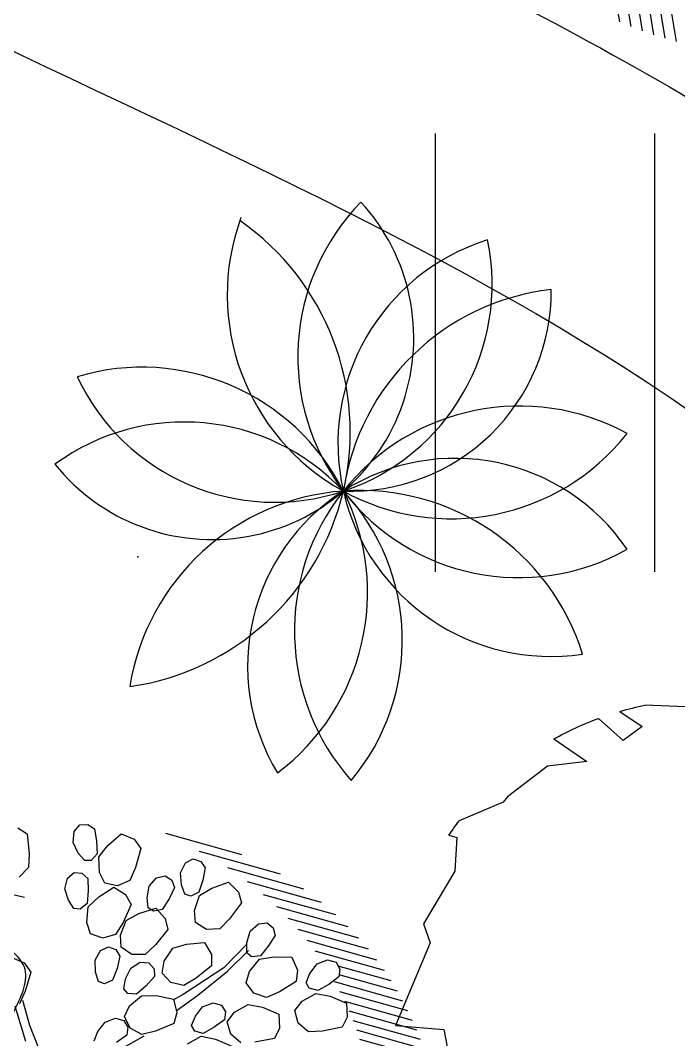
# Model space of a CAD drawing. Extents: x -809667 to 586099, y 3084146 to 3634412.
# Drawn here: x 381307.148 to 381308.649, y 3087207.005 to 3087209.331 of the extents above; entities that cross this region are included whole.
import ezdxf

# ---------------------------------------------------------------- set-up
doc = ezdxf.new("R2010")
doc.units = 0
doc.header["$LTSCALE"] = 0.5
doc.header["$PDSIZE"] = 0.2
doc.linetypes.add('CONTINOUS', pattern=[0])
doc.layers.get('0').update_dxf_attribs({"linetype": 'CONTINUOUS'})
for name, color, linetype in [('TREE', 3, 'CONTINUOUS'), ('文字', 7, 'CONTINUOUS'), ('树', 3, 'CONTINUOUS'), ('树木', 94, 'CONTINUOUS')]:
    doc.layers.add(name, color=color, linetype=linetype)

# ---------------------------------------------------------------- blocks, each defined once
blk = doc.blocks.new('gc121')
at = {"color": 0}
for p, q in [((-0.5, -1), (-0.5, 1)), ((0.5, -1), (0.5, 1))]:
    blk.add_line(p, q, dxfattribs=at)
blk = doc.blocks.new('A$C46A015EA')
at = {"layer": '树', "color": 0, "linetype": 'Continuous'}
for centre, radius, start, end in [((1.3283, 4.0957), 1.9685, 227.56436, 31.33046), ((4.1013, 3.6261), 1.8496, 126.16905, 303.0486), ((0.7978, 3.4752), 1.9955, 251.81629, 53.749), ((3.7714, 4.1878), 2.0053, 153.43956, 313.58607), ((2.0899, 4.4107), 1.8992, 199.3601, 10.49099), ((4.6444, 2.7962), 2.0772, 109.31842, 262.8778), ((0.796, 2.5821), 1.783, 359.79096, 92.47149), ((2.8144, 4.6818), 2.1194, 188.63986, 263.62259), ((0.7622, 1.8986), 1.9389, 297.02452, 103.84892), ((1.2569, 1.36), 1.796, 310.77885, 134.4149), ((3.9565, 1.2038), 1.9441, 51.98023, 218.25708), ((3.5462, 0.8149), 2.0088, 38.87776, 198.68157), ((2.1299, 0.3263), 2.2937, 10.26666, 147.15184)]:
    blk.add_arc(centre, radius, start, end, dxfattribs=at)
blk = doc.blocks.new('*E54')
at = {"layer": 'TREE', "color": 0}
blk.add_ellipse((-2.3695, 3.5648), major_axis=(2.6955, 1.3944), ratio=1, start_param=0.518575, end_param=0.519414, dxfattribs=at)
blk = doc.blocks.new('A$C4C586FE1')
at = {"layer": 'TREE', "color": 0}
for p, q in [((1100.1, 2800.7), (873.4, 2660.3)), ((1294, 2743), (1192.9, 2818.9)), ((1417.9, 2836.2), (1388.9, 2616.6)), ((1786.8, 2659.7), (1417.9, 2836.2)), ((1261.1, 2599.4), (1294, 2743)), ((873.4, 2660.3), (885.1, 2448.8)), ((1875, 2685.7), (1786.8, 2659.7)), ((2107.7, 2532.3), (1875, 2685.7)), ((1388.9, 2616.6), (1261.1, 2599.4)), ((785.3, 2557.2), (585.3, 2566.4)), ((570, 2555.2), (514.1, 2441.5)), ((841.8, 2435.9), (785.3, 2557.2)), ((2260.8, 2515.8), (2107.7, 2532.3)), ((2272.6, 2551), (2260.8, 2515.8)), ((2410.9, 2296.6), (2336, 2500.2)), ((514.1, 2441.5), (288.4, 2275.8)), ((885.1, 2448.8), (841.8, 2435.9)), ((2434.2, 2275.2), (2410.9, 2296.6)), ((288.4, 2275.8), (287.5, 2250.5)), ((287.5, 2250.5), (483.5, 2157.2)), ((2564.8, 2085.9), (2434.2, 2275.2)), ((483.5, 2157.2), (422.4, 2031.4)), ((329.8, 2135.9), (208.1, 2079)), ((422.4, 2031.4), (329.8, 2135.9)), ((208.1, 2079), (170.6, 1878.4)), ((2577.2, 1905.4), (2564.8, 2085.9)), ((2688, 2051.3), (2577.2, 1905.4)), ((170.6, 1878.4), (15.6, 1628.2)), ((2666.2, 1735.2), (2771.9, 1843.1)), ((2724.5, 1645.7), (2666.2, 1735.2)), ((2799.1, 1743.9), (2724.5, 1645.7)), ((2787.7, 1243.8), (2821.3, 1628.8)), ((5.9, 1547.3), (197.8, 1550.3)), ((197.8, 1550.3), (173.3, 1443)), ((173.3, 1443), (0, 1424.7)), ((0, 1424.7), (27, 1278.9)), ((27, 1278.9), (66.8, 1102)), ((2631.6, 1201.9), (2787.7, 1243.8)), ((2635, 1085.7), (2631.6, 1201.9)), ((67, 987.7), (66.8, 1102)), ((2775.3, 1105.3), (2635, 1085.7)), ((2702, 977.7), (2775.3, 1105.3)), ((67, 987.7), (157.2, 906.4)), ((2642.7, 701.9), (2702, 977.7)), ((157.2, 906.4), (291.2, 931.2)), ((291.2, 931.2), (334.9, 852.4)), ((334.9, 852.4), (122.2, 842.3)), ((122.7, 841.2), (319.7, 727.5)), ((319.7, 727.5), (413.9, 564.3)), ((413.9, 564.3), (369.3, 463.8)), ((2274.5, 500.5), (2371.1, 598.9)), ((2371.1, 598.9), (2562.8, 580.2)), ((2418.9, 412.8), (2274.5, 500.5)), ((513.2, 326.3), (782.8, 401.8)), ((782.8, 401.8), (827.4, 368.4)), ((2129.9, 415.1), (2351.7, 350.2)), ((2132, 192.5), (2129.9, 415.1)), ((827.4, 368.4), (609.7, 253.1)), ((1825.7, 254.4), (1999.5, 124.4)), ((1858.7, 85.1), (1825.7, 254.4)), ((1175.5, 133.3), (821.4, 131.7)), ((1175.5, 133.3), (1301.7, 9.6)), ((1301.7, 9.6), (1413.5, 131.8)), ((1413.5, 131.8), (1432.3, 0)), ((1540.1, 5.2), (1587.1, 58.5)), ((1587.1, 58.5), (1858.7, 85.1))]:
    blk.add_line(p, q, dxfattribs=at)
at = {"layer": 'TREE', "color": 0, "extrusion": (0, 0, -1)}
for major_axis, start_param, end_param in [((1003, 1003), -1.011805, -0.945114), ((1003, 1003), -1.426629, -1.413216), ((1003, 1003), -0.139248, -0.081961), ((839.1, 1143.7), 0.475418, 0.633835), ((1003, 1003), 0.553886, 0.636541), ((1003, 1003), 4.017991, 4.075425), ((1003, 1003), 1.314933, 1.417635), ((839.5, 1143.4), 3.200433, 3.340883), ((1003, 1003), 1.573401, 1.638153), ((839.3, 1143.5), 2.942836, 3.115157), ((1003, 1003), 1.829101, 1.934165), ((1003, 1003), 2.270337, 2.346427)]:
    blk.add_ellipse((1418.5, 1418.4), major_axis=major_axis, ratio=1, start_param=start_param, end_param=end_param, dxfattribs=at)
at = {"layer": 'TREE', "color": 0, "linetype": 'Continuous'}
for start_param, end_param in [(0.01341, 3.155003), (3.155003, 6.296595)]:
    blk.add_ellipse((1466.4, 1447.2), major_axis=(19.2, 19.2), ratio=1, start_param=start_param, end_param=end_param, dxfattribs=at)
at = {"layer": 'TREE', "color": 8, "linetype": 'CONTINOUS', "extrusion": (0, 0, -1), "xscale": 467.4085850556439, "yscale": 467.4085850556439, "zscale": -467.4085850556439, "rotation": 278.9250190116231}
blk.add_blockref('*E54', (-2892.7, 65.8), dxfattribs=at)
blk = doc.blocks.new('紫薇')
at = {"color": 0}
for p, q in [((191, 436.1), (199.3, 420.8)), ((199.3, 420.8), (187, 392.8)), ((187, 392.8), (175.6, 374.5)), ((264, 388.8), (276.9, 393.2)), ((276.9, 393.2), (287.8, 387.8)), ((254.3, 374.8), (264, 388.8)), ((293.2, 377), (286.7, 358.6)), ((287.8, 387.8), (293.2, 377)), ((175.6, 374.5), (155.7, 369)), ((253.2, 356.4), (254.3, 374.8)), ((256.5, 341.3), (253.2, 356.4)), ((286.7, 358.6), (278.1, 341.3)), ((298.6, 344.6), (325.6, 350)), ((325.6, 350), (338.6, 332.8)), ((208.1, 318.7), (219.7, 331.2)), ((219.7, 331.2), (233.1, 333.7)), ((233.1, 333.7), (243, 326.8)), ((265.1, 337), (256.5, 341.3)), ((278.1, 341.3), (265.1, 337)), ((267.3, 314.3), (278.1, 335.9)), ((278.1, 335.9), (298.6, 344.6)), ((338.6, 332.8), (340.8, 315.5)), ((204.4, 300.6), (208.1, 318.7)), ((246.9, 315.4), (237.9, 298.1)), ((243, 326.8), (246.9, 315.4)), ((266.3, 295.9), (267.3, 314.3)), ((340.8, 315.5), (319.2, 293.8)), ((471.3, 230.6), (385.3, 316.6)), ((205.5, 285.2), (204.4, 300.6)), ((213.5, 279.7), (205.5, 285.2)), ((237.9, 298.1), (226.9, 282.2)), ((247.7, 282.5), (275.2, 284.1)), ((281.4, 283), (266.3, 295.9)), ((275.2, 284.1), (285.6, 265.2)), ((301.9, 280.8), (281.4, 283)), ((319.2, 293.8), (301.9, 280.8)), ((84.7, 267.5), (97.5, 250)), ((212.4, 256.9), (226.1, 276.8)), ((226.9, 282.2), (213.5, 279.7)), ((226.1, 276.8), (247.7, 282.5)), ((508.8, 175.5), (417.1, 267.1)), ((208.8, 238.9), (212.4, 256.9)), ((285.6, 265.2), (285.3, 247.7)), ((312.1, 244.3), (323.7, 258.6)), ((323.7, 258.6), (339.8, 264.3)), ((339.8, 264.3), (352.8, 260.3)), ((352.8, 260.3), (358.4, 249.6)), ((367.8, 235.9), (375.4, 252.7)), ((375.4, 252.7), (389.5, 262.3)), ((389.5, 262.3), (403.2, 261.7)), ((403.2, 261.7), (411.3, 252.8)), ((411.3, 252.8), (412.5, 240.7)), ((97.5, 250), (99.5, 232.7)), ((221.9, 223.9), (208.8, 238.9)), ((285.3, 247.7), (260.9, 229.4)), ((305.9, 230.1), (312.1, 244.3)), ((356.5, 237.6), (340.5, 226.5)), ((358.4, 249.6), (356.5, 237.6)), ((365.4, 220.7), (367.8, 235.9)), ((412.5, 240.7), (399.8, 225.9)), ((99.5, 232.7), (77.7, 211.3)), ((241.9, 218.9), (221.9, 223.9)), ((260.9, 229.4), (241.9, 218.9)), ((247.9, 214.3), (266.4, 229.8)), ((266.4, 229.8), (288.7, 229.6)), ((288.7, 229.6), (315.6, 223.8)), ((310.3, 221.6), (305.9, 230.1)), ((323.4, 217.5), (310.3, 221.6)), ((315.6, 223.8), (320.6, 202.8)), ((340.5, 226.5), (323.4, 217.5)), ((371.9, 213.5), (365.4, 220.7)), ((399.8, 225.9), (385.5, 212.9)), ((528.7, 137.8), (442.7, 223.9)), ((77.7, 211.3), (60.3, 198.5)), ((194.8, 200.1), (209.3, 209.1)), ((209.3, 209.1), (222.9, 207.9)), ((222.9, 207.9), (230.7, 198.7)), ((239.6, 197.9), (247.9, 214.3)), ((365.7, 191.6), (383.6, 207.9)), ((385.5, 212.9), (371.9, 213.5)), ((383.6, 207.9), (405.9, 208.5)), ((405.9, 208.5), (433, 203.9)), ((40.7, 143.1), (52.7, 198.7)), ((67.2, 201.1), (57.6, 162.4)), ((186.5, 183.7), (194.8, 200.1)), ((230.7, 198.7), (231.3, 186.6)), ((248.3, 180), (239.6, 197.9)), ((320.6, 202.8), (315.7, 186.1)), ((358.1, 174.8), (365.7, 191.6)), ((433, 203.9), (438.9, 183.1)), ((542.3, 106.5), (458.9, 190)), ((183.4, 168.5), (186.5, 183.7)), ((231.3, 186.6), (218.1, 172.4)), ((266.3, 169.8), (248.3, 180)), ((287.3, 174.9), (266.3, 169.8)), ((315.7, 186.1), (287.3, 174.9)), ((367.5, 157.3), (358.1, 174.8)), ((438.9, 183.1), (434.7, 166.2)), ((57.6, 162.4), (52.7, 126.2)), ((189.7, 161.1), (183.4, 168.5)), ((203.3, 159.9), (189.7, 161.1)), ((218.1, 172.4), (203.3, 159.9)), ((221.6, 151.8), (236.8, 162.3)), ((236.8, 162.3), (253.8, 163.3)), ((253.8, 163.3), (265.2, 155.7)), ((286.8, 146.4), (308.2, 157.6)), ((308.2, 157.6), (329.9, 152.6)), ((385.9, 147.9), (367.5, 157.3)), ((434.7, 166.2), (406.7, 153.8)), ((552.4, 78.8), (470.5, 160.7)), ((211.7, 140), (221.6, 151.8)), ((267.6, 143.9), (262.4, 133)), ((265.2, 155.7), (267.6, 143.9)), ((275.1, 132.1), (286.8, 146.4)), ((329.9, 152.6), (355, 141.2)), ((406.7, 153.8), (385.9, 147.9)), ((213.6, 130.5), (211.7, 140)), ((225, 122.9), (213.6, 130.5)), ((244, 126.8), (225, 122.9)), ((262.4, 133), (244, 126.8)), ((279.8, 112.7), (275.1, 132.1)), ((355, 141.2), (355.4, 119.6)), ((559.9, 53.6), (479.1, 134.4)), ((191.6, 102), (206.7, 112.4)), ((206.7, 112.4), (230.4, 117.2)), ((230.4, 117.2), (249.9, 106.4)), ((295.2, 99), (279.8, 112.7)), ((355.4, 119.6), (347, 104.3)), ((411.8, 108.8), (424.9, 121.7)), ((424.9, 121.7), (441.6, 125.6)), ((441.6, 125.6), (454.1, 120)), ((454.1, 120), (458.5, 108.8)), ((565.7, 30.2), (485.7, 110.1)), ((132.5, 92.4), (144.6, 102.1)), ((144.6, 102.1), (161.5, 109.3)), ((161.5, 109.3), (178.4, 106.9)), ((178.4, 106.9), (188.1, 97.2)), ((188.1, 97.2), (188.1, 85.1)), ((190.7, 82.1), (191.6, 102)), ((249.9, 106.4), (270.8, 88.4)), ((316.8, 99.4), (295.2, 99)), ((347, 104.3), (316.8, 99.4)), ((410.5, 106.9), (362.1, 92.4)), ((364.5, 85.1), (408, 97.2)), ((404, 95.4), (411.8, 108.8)), ((407.5, 86.4), (404, 95.4)), ((455.2, 97.1), (438, 87.9)), ((458.5, 108.8), (455.2, 97.1)), ((188.1, 85.1), (180.8, 75.5)), ((201.6, 64.6), (190.7, 82.1)), ((270.8, 88.4), (265.1, 67.5)), ((287.2, 87.6), (270.3, 87.6)), ((328.3, 90), (287.2, 87.6)), ((306.5, 75.5), (364.5, 85.1)), ((362.1, 92.4), (328.3, 90)), ((420, 80.9), (407.5, 86.4)), ((438, 87.9), (420, 80.9)), ((570, 8.1), (490.7, 87.5)), ((180.8, 75.5), (161.5, 73.1)), ((222.5, 58.9), (201.6, 64.6)), ((265.1, 67.5), (252.8, 55.2)), ((265.4, 70.7), (306.5, 75.5)), ((380.7, 55.3), (393.8, 68.2)), ((393.8, 68.2), (416.4, 76.9)), ((416.4, 76.9), (437.4, 69.5)), ((437.4, 69.5), (461, 55.4)), ((573.2, -12.7), (494.4, 66.1)), ((202.6, 61), (159.1, 61)), ((252.8, 55.2), (222.5, 58.9)), ((275.1, 39.3), (287.2, 48.9)), ((287.2, 48.9), (304.1, 56.2)), ((304.1, 56.2), (321, 53.7)), ((321, 53.7), (330.7, 44.1)), ((383.1, 35.6), (380.7, 55.3)), ((461, 55.4), (459, 33.9)), ((275.1, 29.6), (275.1, 39.3)), ((330.7, 32), (323.4, 22.3)), ((330.7, 44.1), (330.7, 32)), ((396.9, 20.2), (383.1, 35.6)), ((459, 33.9), (448.9, 19.6)), ((575.4, -32.6), (497, 45.8)), ((255.8, 17.5), (279.9, 17.5)), ((284.8, 19.9), (275.1, 29.6)), ((279.9, 17.5), (296.9, 3)), ((304.1, 19.9), (284.8, 19.9)), ((323.4, 22.3), (304.1, 19.9)), ((321, -1.8), (325.9, 17.5)), ((325.9, 17.5), (342.8, 24.8)), ((342.8, 24.8), (367, 24.8)), ((367, 24.8), (383.9, 10.3)), ((418.4, 18.1), (396.9, 20.2)), ((448.9, 19.6), (418.4, 18.1)), ((461.2, 10.3), (473.3, 19.9)), ((473.3, 19.9), (490.2, 27.2)), ((490.2, 27.2), (507.1, 24.8)), ((499.2, 25.9), (498.8, 26.3)), ((507.1, 24.8), (516.8, 15.1)), ((296.9, 3), (313.8, -18.7)), ((383.9, 10.3), (400.8, -11.5)), ((461.2, 0.6), (461.2, 10.3)), ((470.9, -9.1), (461.2, 0.6)), ((516.8, 3), (509.6, -6.6)), ((516.8, 15.1), (516.8, 3)), ((576.7, -51.6), (516.8, 8.3)), ((328.3, -21.1), (321, -1.8)), ((400.8, -11.5), (391.1, -30.8)), ((425, -18.7), (441.9, -11.5)), ((441.9, -11.5), (466.1, -11.5)), ((466.1, -11.5), (483, -26)), ((490.2, -9.1), (470.9, -9.1)), ((509.6, -6.6), (490.2, -9.1)), ((577.3, -87.5), (500, -10.2)), ((577.3, -69.9), (511.5, -4.1)), ((376.6, -40.5), (347.6, -30.8)), ((391.1, -30.8), (376.6, -40.5)), ((420.1, -38), (425, -18.7)), ((483, -26), (499.9, -47.7)), ((576.6, -104.5), (499.6, -27.5)), ((427.4, -57.4), (420.1, -38)), ((575.5, -121), (498.7, -44.3)), ((446.7, -67), (427.4, -57.4)), ((499.9, -47.7), (490.2, -67)), ((573.8, -137.1), (497.3, -60.6)), ((475.7, -76.7), (446.7, -67)), ((490.2, -67), (475.7, -76.7)), ((571.7, -152.6), (495.4, -76.3)), ((569.1, -167.7), (493.1, -91.7)), ((566.2, -182.5), (490.3, -106.6))]:
    blk.add_line(p, q, dxfattribs=at)
blk = doc.blocks.new('03')
at = {"layer": '树木', "color": 0}
for p, q in [((1.0146, 1.0732), (0.8778, 0.797)), ((1.0351, 1.0471), (0.8985, 0.7712)), ((1.0552, 1.02), (0.9188, 0.7445)), ((1.0748, 0.992), (0.9385, 0.7168)), ((1.0939, 0.9629), (0.9578, 0.6881)), ((1.1125, 0.9328), (0.9766, 0.6584))]:
    blk.add_line(p, q, dxfattribs=at)
blk = doc.blocks.new('GC0000')
at = {"linetype": 'Continuous'}
blk.add_point((0, 0), dxfattribs=at)
blk = doc.blocks.new('白玉兰')
at = {"color": 0}
blk.add_arc((2146.3, 475.3), 2185, 193.3063, 228.4107, dxfattribs=at)
blk.add_open_spline([(8.3, 30.7), (154.9, 177.4), (635.1, 33.7), (1394.9, 653.5), (1385.2, -291.2), (1208.5, -641.2), (1003.6, -995.4), (696.9, -939.3), (487.4, -546.3), (129.3, -286.7), (21.9, -48.6), (-3.3, 7.4)], degree=3, knots=[0, 0, 0, 0, 621.989778, 1340.944545, 1869.007736, 2592.427455, 2798.699245, 2915.827596, 3435.261502, 4029.77129, 4212.300518, 4212.300518, 4212.300518, 4212.300518], dxfattribs=at)
blk = doc.blocks.new('123123')
at = {"layer": '文字', "color": 8}
for points, knots in [([(382021.6478, 3087267.5182), (382021.6794, 3087267.218), (382021.7106, 3087266.9205), (382021.8147, 3087266.046), (382021.8983, 3087265.4868), (382022.115, 3087264.5927), (382022.2317, 3087264.2364), (382022.5269, 3087263.6031), (382022.7052, 3087263.3279), (382023.0524, 3087262.9585), (382023.1959, 3087262.8371), (382023.5367, 3087262.6006), (382023.7303, 3087262.4881), (382024.3505, 3087262.1628), (382024.8209, 3087261.9598), (382025.5726, 3087261.5778), (382025.8547, 3087261.4212), (382026.338, 3087261.0871), (382026.5449, 3087260.9166), (382026.9113, 3087260.5447), (382027.0737, 3087260.3439), (382027.6361, 3087259.5205), (382027.9035, 3087258.8248), (382028.3062, 3087257.389), (382028.4415, 3087256.6454), (382028.7097, 3087255.2064), (382028.8428, 3087254.5109), (382029.1338, 3087253.5346), (382029.2594, 3087253.2006), (382029.5781, 3087252.5732), (382029.7777, 3087252.2964), (382030.27, 3087251.8014), (382030.5596, 3087251.5858), (382031.5265, 3087251.034), (382032.3172, 3087250.7711), (382034.0893, 3087250.3797), (382035.0684, 3087250.2502), (382036.3511, 3087250.1043), (382036.6286, 3087250.074), (382036.9071, 3087250.0436), (382036.9112, 3087250.0431), (382036.9153, 3087250.0427), (382036.9194, 3087250.0423), (382037.5763, 3087249.9706), (382038.2332, 3087249.8989), (382038.8901, 3087249.8272)], [0, 0, 0, 0, 0.809904, 0.809904, 2.429711, 2.429711, 3.66837, 3.66837, 4.926642, 4.926642, 5.673722, 5.673722, 6.420801, 6.420801, 7.887995, 7.887995, 8.767827, 8.767827, 9.468061, 9.468061, 10.168296, 10.168296, 12.19742, 12.19742, 14.226544, 14.226544, 16.255668, 16.255668, 17.461197, 17.461197, 18.836307, 18.836307, 20.211417, 20.211417, 22.844117, 22.844117, 25.476818, 25.476818, 26.19649, 26.19649, 26.19649, 26.207121, 26.207121, 26.207121, 27.904975, 27.904975, 27.904975, 27.904975]), ([(382021.0511, 3087267.4555), (382021.2551, 3087265.513), (382021.6111, 3087262.1233), (382028.5109, 3087260.5581), (382027.0727, 3087250.5132), (382033.6693, 3087249.7934), (382036.842, 3087249.4471), (382036.842, 3087249.4471), (382036.842, 3087249.4471), (382036.842, 3087249.4471), (382037.5136, 3087249.3738), (382038.1853, 3087249.3006), (382038.8569, 3087249.2273)], [0, 0, 0, 0, 5.241042, 9.145642, 17.995634, 26.196498, 26.196498, 26.196498, 26.196498, 26.196498, 26.196498, 27.932578, 27.932578, 27.932578, 27.932578]), ([(382018.8471, 3087266.4797), (382020.1481, 3087265.0229), (382022.4184, 3087262.4807), (382018.939, 3087256.3203), (382027.3426, 3087250.6327), (382023.4412, 3087245.265), (382021.5648, 3087242.6834), (382021.5648, 3087242.6834), (382021.5648, 3087242.6834), (382021.5648, 3087242.6834), (382021.062, 3087241.9915), (382020.5591, 3087241.2997), (382020.0563, 3087240.6079)], [0, 0, 0, 0, 5.241042, 9.145642, 17.995634, 26.196498, 26.196498, 26.196498, 26.196498, 26.196498, 26.196498, 28.394084, 28.394084, 28.394084, 28.394084])]:
    blk.add_open_spline(points, degree=3, knots=knots, dxfattribs=at)
for name, p, xscale, yscale, zscale, rotation in [('03', (382025.9082, 3087262.7542), 0.7999999999999998, 0.7999999999999998, 0.7999999999999998, 215.9119011420869), ('A$C46A015EA', (382024.3588, 3087261.2399), 0.2560000000000001, 0.2560000000000001, 0.2560000000000001, 268.002463306846), ('白玉兰', (382023.6093, 3087259.5882), -0.0004880798049271107, 0.0004880798049271107, 0.04880798235096967, 124.6526560546043), ('紫薇', (382024.3223, 3087259.0873), 0.00148055020779717, 0.00148055020779717, 0.00148055020779717, 29.3674748453732), ('A$C4C586FE1', (382026.5649, 3087258.6993), 0.0005, 0.0005, 0.0005, 92.80541082498242)]:
    blk.add_blockref(name, p, dxfattribs=dict(at, xscale=xscale, yscale=yscale, zscale=zscale, rotation=rotation))
at = {"layer": '文字', "color": 8, "xscale": 0.5, "yscale": 0.5}
blk.add_blockref('gc121', (382025.4552, 3087260.8731, 0.717), dxfattribs=at)
at = {"layer": '文字', "color": 8, "xscale": -1, "rotation": 124.6526560546043}
blk.add_blockref('GC0000', (382024.5264, 3087260.4069), dxfattribs=at)

msp = doc.modelspace()

# ---------------------------------------------------------------- block references
at = {"layer": '文字'}
msp.add_blockref('123123', (-717.1099, -52.3003), dxfattribs=at)

doc.saveas('drawing.dxf')
